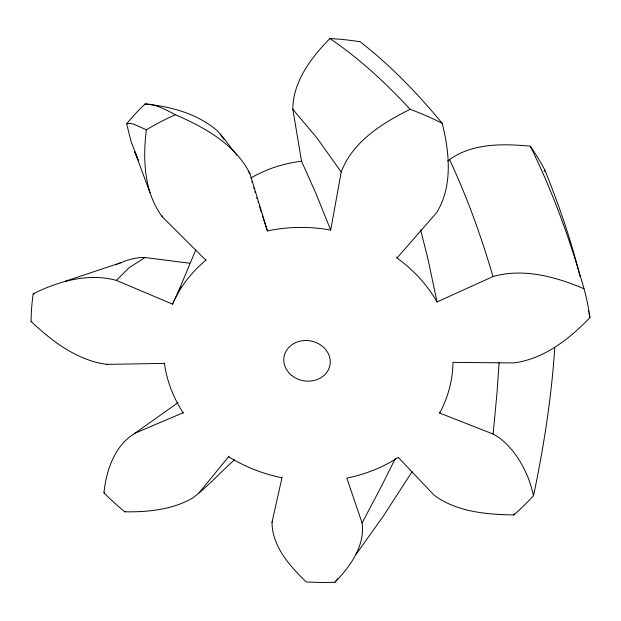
<?xml version="1.0" encoding="UTF-8"?>
<svg xmlns="http://www.w3.org/2000/svg" width="621" height="621" viewBox="0 0 621 621"><rect width="100%" height="100%" fill="white"/><g stroke="black" fill="none" stroke-linecap="round" stroke-linejoin="round"><path stroke-width="0.93" d="M499.09 362.563L497.002 392.883L493.121 434.056L499.206 437.658L506.099 443.565L512.713 450.807L518.325 458.546L523.573 467.636L527.928 477.169L531.172 486.375L533.517 495.682A281.538 245.45 10.1 0 1 513.808 514.941C486.561 514.514 456.443 511.937 433.916 495.007L398.271 457.374A145.376 126.234 10.1 0 1 346.813 478.077L362.082 522.96C365.288 545.743 349.957 566.849 334.905 582.296A281.538 245.45 10.1 0 1 306.238 581.908C289.914 566.228 271.975 546.185 272.029 522.168L282.144 476.99M554.763 347.519C551.557 397.386 543.786 446.81 533.517 495.682M234.66 459.664C220.556 472.162 207.864 486.437 192.906 497.918C172.436 509.74 147.945 512.201 124.736 511.789A281.538 245.45 10.1 0 1 103.963 492.841C106.152 470.555 114.668 445.583 134.757 433.365L183.669 412.523M493.121 434.056L439.668 413.074L439.784 412.01M439.668 413.074A145.376 126.234 10.1 0 0 453.004 362.369L513.722 362.936C543.895 359.109 569.55 338.903 589.95 317.579A281.538 245.45 10.1 0 0 584.019 288.781C555.942 276.772 523.247 267.822 492.989 276.555L437.037 301.953A145.376 126.234 10.1 0 0 397.005 258.002L436.571 212.739C453.004 186.292 449.433 152.129 442.23 123.3A281.538 245.45 10.1 0 0 410.155 109.312C382.52 122.919 352.48 141.767 341.216 172.001L330.698 230.073A145.376 126.234 10.1 0 0 267.395 230.95L249.96 173.678C235.336 144.414 204.293 127.158 175.37 114.73A281.538 245.45 10.1 0 0 146.346 129.797C142.721 159.03 144.002 192.394 162.368 216.876L205.869 260.23A145.376 126.234 10.1 0 0 172.522 304.135L116.352 280.374C88.43 272.704 58.335 281.251 33.169 293.818A281.538 245.45 10.1 0 0 31.05 321.461C52.117 341.333 77.423 360.607 106.983 364.364L164.425 363.401L164.751 363.006M513.808 514.941L514.149 513.668M172.522 304.135L177.885 292.67L195.778 249.929M544.112 171.528L544.788 169.867A245.388 221.208 10.1 0 0 530.295 146.183C502.824 143.521 470.376 143.016 447.625 161.118M395.344 458.43L381.496 486.196L362.082 522.96M177.885 292.67L178.569 291.296M178.91 290.62L180.292 287.95M180.641 287.29L180.99 286.638M412.065 471.735L382.978 516.664L355.988 554.413M337.7 578.679L334.905 582.296M198.557 493.447L229.087 456.14M272.029 522.168L272.642 521.423M116.352 280.374L128.92 267.868L144.972 257.529L189.715 263.234M442.23 123.3C417.638 93.515 390.718 65.516 360.172 41.793A245.388 221.208 10.1 0 0 329.922 38.549C311.331 57.388 292.856 81.607 292.84 109.304L301.542 161.258L315.988 193.589L330.698 230.073M178.087 402.594L134.757 433.365M106.983 364.364L107.394 364.1M124.736 511.789L125.504 511.386M115.832 264.934L116.958 264.399M103.963 492.841L104.708 492.492M118.091 263.871C126.544 260.246 135.642 257.11 144.972 257.529M137.233 157.625L130.946 141.114L126.668 123.804L130.115 123.47L133.81 124.146L146.346 129.797M121.382 262.504L65.368 281.235M31.888 321.36L31.05 321.461M34.574 293.679L33.169 293.818M126.668 123.804A245.388 221.208 10.1 0 1 145.081 103.979C156.065 104.165 165.877 109.785 175.37 114.73M145.081 103.979C170.534 106.439 197.012 113.48 216.845 130.387C223.482 137.21 228.854 145.167 234.777 152.595M329.922 38.549C359.575 58.591 385.874 83.105 410.155 109.312M292.84 109.304L316.757 137.738L341.216 172.001M235.747 153.907L236.748 155.25M248.773 171.963L249.068 172.39M249.363 172.817L249.96 173.678M220.331 134.136L224.189 139.702M530.295 146.183C552.783 191.858 570.117 239.853 584.019 288.781M449.464 159.38C467.171 197.167 481.275 236.523 492.989 276.555M138.623 160.513L134.726 151.695L149.995 192.665M544.788 169.867C558.714 204.612 571.126 240.04 580.022 276.43M264.104 220.812L263.63 219.353M264.267 221.301L264.748 222.776M264.903 223.273L267.395 230.95M260.463 209.556L260.758 210.457M261.045 211.365L261.348 212.281M262.396 215.534L262.854 216.954M263.009 217.428L263.475 218.871M259.889 207.779L260.176 208.664M259.33 206.032L259.609 206.902M257.971 201.802L258.235 202.625M256.698 197.773L256.947 198.565M396.741 257.141L397.005 258.002M254.827 191.718L255.052 192.456M253.64 187.775L253.849 188.481M251.815 181.627L252.01 182.295M420.658 229.91L428.11 259.632L437.037 301.953M588.436 310.873L588.739 312.2M589.042 313.535L589.345 314.878M589.647 316.229L589.95 317.579M162.368 216.876L162.151 215.829M205.869 260.23L205.854 259.415M281.67 477.728A145.376 126.234 10.1 0 1 228.606 456.745M183.242 412.996A145.376 126.234 10.1 0 1 164.425 363.401M250.783 178.08A126.831 113.985 10.1 0 1 301.542 161.258M291.552 375.332A23.334 20.229 10.1 0 0 329.774 365.932A23.334 20.229 10.1 0 0 299.71 341.24A23.334 20.229 10.1 0 0 291.552 375.332"/></g></svg>
